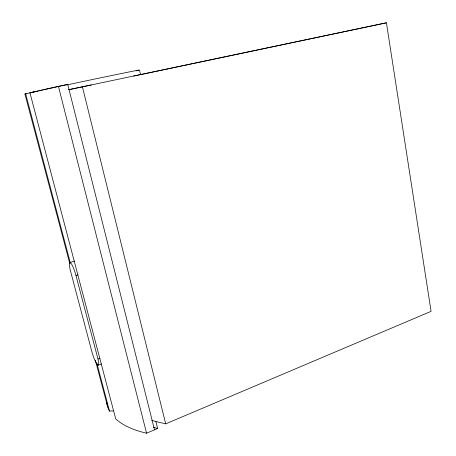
<?xml version="1.0" encoding="UTF-8"?>
<svg xmlns="http://www.w3.org/2000/svg" width="456" height="456" viewBox="0 0 456 456"><rect width="100%" height="100%" fill="white"/><g stroke="black" fill="none" stroke-linecap="round" stroke-linejoin="round"><path stroke-width="0.68" d="M154.516 429.826L67.744 84.445L58.436 86.378A146.222 0.986 -11.9 0 0 29.936 92.756L115.71 418.893A132.901 55.814 -13.1 0 0 146.57 433.2L157.645 428.497L155.901 421.521A151.42 61.577 -11.9 0 1 151.728 420.272M155.901 421.521L165.688 423.858L431.068 311.357L386.426 22.8L68.793 89.678M98.234 365.17L101.449 363.968M97.994 359.043L75.975 275.527A11.394 2.012 72.7 0 0 70.452 262.741A11.394 2.012 72.7 0 0 70.606 271.417L91.81 351.445A11.189 1.898 71.6 0 0 97.362 364.663A11.297 1.915 71.6 0 0 97.994 359.043L99.944 358.325M75.975 275.527L78.004 274.882M69.831 262.582L74.505 261.14M34.114 91.981L32.501 92.346M31.185 92.636L25.639 93.828L70.395 263.146M68.753 89.701L91.251 84.959M386.426 22.8L140.779 74.584M133.671 76.032L140.596 74.584L139.536 69.962M29.936 92.756L34.223 91.924M24.932 94.056L69.694 263.226M95.344 360.194L107.719 406.957M96.78 362.947L109.514 411.13A13.52 5.694 -18.6 0 1 113.236 410.964M58.436 86.378L146.57 433.2M82.405 86.8L165.688 423.858M26.231 93.942A146.222 0.986 -11.9 0 1 25.639 93.828M33.505 92.351A145.481 0.98 -11.9 0 1 33.419 92.289M34.736 91.907A145.481 0.98 -11.9 0 1 36.03 91.582M36.628 91.434A145.481 0.98 -11.9 0 1 38.008 91.103M38.794 90.921A145.481 0.98 -11.9 0 1 41.861 90.208M42.556 90.049A145.481 0.98 -11.9 0 1 67.744 84.445M109.514 411.13A132.901 55.814 -13.1 0 1 106.761 402.642M157.645 428.497A151.113 62.757 -11.9 0 1 153.472 427.215M66.838 84.959A46.33 0.314 -11.8 0 1 121.98 73.399A46.33 0.314 -11.8 0 1 136.059 70.822"/></g></svg>
